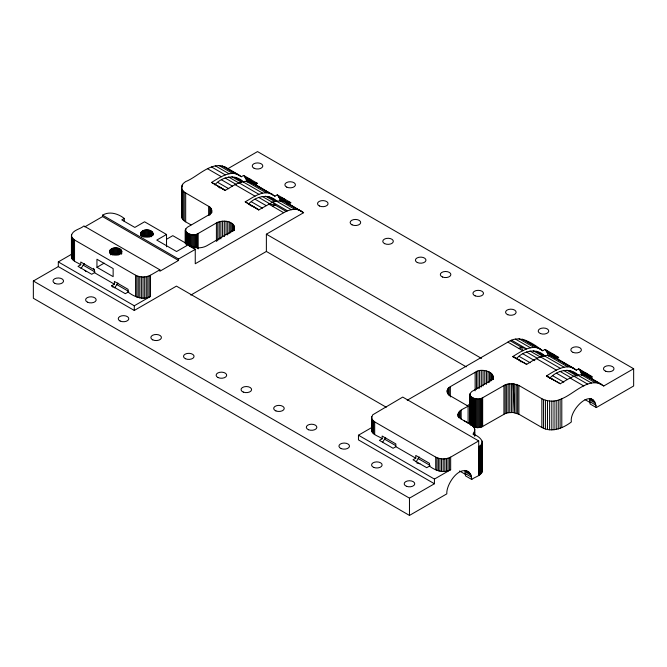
<?xml version="1.0" encoding="UTF-8"?>
<svg xmlns="http://www.w3.org/2000/svg" width="667" height="667" viewBox="0 0 667 667"><rect width="100%" height="100%" fill="white"/><g stroke="black" fill="none" stroke-linecap="round" stroke-linejoin="round"><path stroke-width="1" d="M478.698 475.454L478.698 440.92L402.726 397.082L372.736 414.807L371.586 417.584L371.586 430.157C372.278 435.209 378.931 435.993 382.158 438.786L382.158 436.018L395.856 443.93L395.856 446.69L415.783 458.196L415.783 455.436L429.481 463.34L429.481 466.108C435.309 470.677 443.722 473.537 450.659 469.701L450.659 457.128L478.698 440.92M190.97 224.896C187.577 222.62 181.849 220.994 181.541 216.083L181.541 187.319L183.075 183.625L185.668 181.566C197.891 177.063 213.523 158.204 227.639 168.834L257.529 151.584L633.65 368.734L633.65 385.993L596.29 407.562C592.98 385.543 569.059 410.038 571.377 421.944C563.273 428.231 551.617 432.9 541.862 427.48L518.884 414.215L513.006 412.498L513.065 383.742L508.154 383.967L505.202 384.834L482.658 397.74C478.614 401.384 465.333 396.94 471.844 391.496L490.078 380.965C499.808 373.111 480.957 367 475.137 372.336L450.342 386.652C446.131 388.302 446.131 394.247 450.342 395.898L468.101 406.145L468.101 423.612M109.521 251.092C110.238 256.378 120.352 256.436 121.819 251.542C120.56 246.131 108.754 246.59 109.521 252.901M140.662 233.117C141.379 238.402 151.484 238.461 152.951 233.567C151.584 227.922 139.203 228.748 140.637 235.526M234.375 230.09C235.96 220.727 222.411 219.376 216.416 222.97L198.174 233.492C194.13 237.135 180.849 232.691 187.36 227.247L208.638 214.966C212.573 213.423 212.573 207.871 208.638 206.336L184.234 192.096L182.233 189.828L181.541 187.319M159.863 269.802L150.509 275.213L150.509 296.415C143.071 300.55 134.242 296.848 128.089 292.096L128.089 289.336L114.39 281.424L114.39 284.192L94.464 272.686L94.464 269.918L80.757 262.014L80.757 264.774C77.797 262.373 71.944 261.456 71.436 256.862L71.436 235.659C72.436 229.923 80.273 229.323 83.892 225.946L159.863 269.802L159.863 271.244L178.548 260.455L178.548 259.021L102.576 215.158L102.576 216.592L178.548 260.455M71.436 256.862L71.569 255.911M181.541 216.083L181.716 214.807M371.586 430.157L371.719 429.198M458.071 416.516C456.862 410.488 464.407 408.671 468.101 406.145M469.868 422.494L469.868 423.77L469.868 393.738M458.071 414.465C459.863 423.07 480.624 423.32 472.986 434.167C478.256 435.468 487.218 442.655 478.698 446.69M471.744 479.465L471.069 475.187L464.841 471.594L465.516 475.871L471.744 479.465C474.962 476.672 481.624 475.896 482.308 470.835L482.308 442.079M234.375 228.039L233.383 229.957L231.357 231.591L206.562 245.906C201.667 248.474 195.448 248.474 190.554 245.906L172.795 235.659L166.725 239.161M81.057 268.476L84.259 263.557M114.682 287.886L117.884 282.975M382.449 442.479L385.651 437.569M416.075 461.897L419.276 456.978M252.501 182.783L255.036 184.659L257.329 183.333L243.63 175.421L241.337 176.747C232.099 168.609 219.868 177.422 211.589 182.416L225.288 190.328C233.25 185.918 242.905 178.064 252.501 182.783L274.962 196.165L277.255 194.839L290.954 202.751L288.661 204.069L290.42 205.086M272.428 194.289C262.831 189.561 253.177 197.424 245.214 201.834L258.746 209.922L272.57 202.201L276.313 201.059L283.175 201.059L286.126 202.201L303.61 212.698L266.375 234.2L266.375 251.459L466.241 366.85M512.815 356.612L512.981 356.428C521.26 351.426 533.5 342.613 542.73 350.759L545.022 349.433L558.729 357.345L556.436 358.663C547.198 350.525 534.959 359.338 526.68 364.34L512.815 356.612L519.835 360.38M546.44 376.021L546.615 375.838C554.886 370.844 567.125 362.031 576.363 370.168L578.656 368.851L592.354 376.755L590.062 378.081C580.824 369.943 568.592 378.756 560.313 383.75L546.44 376.021L553.46 379.798M214.732 184.867C222.044 176.763 234.934 173.603 243.48 181.858M248.357 204.285C255.669 196.181 268.559 193.021 277.105 201.276M516.858 358.237C524.12 350.442 536.635 347.957 544.872 355.87M549.758 378.289C557.062 370.185 569.96 367.033 578.497 375.279M102.576 215.158C109.53 210.914 118.317 213.732 124.27 218.451L124.27 221.536M84.784 226.863L102.576 216.592M124.27 218.451L121.778 219.893L134.826 227.422L144.572 221.794L166.533 234.467L166.533 246.798M386.226 407.229L176.447 286.118L134.284 310.463L58.312 266.6L58.312 261.914L71.828 254.11M471.069 475.187C461.856 461.089 445.948 483.683 446.832 493.847L409.471 515.416L33.35 298.266L33.35 281.007L58.312 266.6M80.757 264.774L78.006 266.366L91.704 274.279L94.464 272.686M96.948 267.3L113.14 276.647L113.14 268.593L96.948 259.246L96.948 267.3L104.169 263.132M166.533 234.467L156.778 240.095L176.572 251.526L187.786 245.056L195.256 249.375L195.256 263.748L283.683 212.698C288.853 209.705 295.481 207.962 301.075 210.83M113.056 287.285L111.631 285.776L114.39 284.192M178.548 259.021L195.256 249.375M287.519 210.83L272.57 202.201L275.029 204.977L272.545 206.411L275.029 204.977L286.168 211.406M128.089 292.096L125.329 293.688L111.631 285.776M58.312 261.914L134.284 305.778L150.509 296.415M190.837 295.064L266.375 251.459M407.229 400.233L507.862 342.129C518.668 334.434 531.115 342.221 540.195 348.883M358.462 435.209L434.434 479.073L434.434 483.75L358.462 439.887L358.462 435.209L371.978 427.405M507.862 342.129L522.803 350.759L521.486 347.265L519.001 348.558L521.486 347.265L526.638 348.883L511.697 340.253M382.158 438.786L379.398 440.378L393.096 448.282L395.856 446.69M467.167 405.703L469.818 404.169M415.783 458.196L413.023 459.788L426.722 467.7L429.481 466.108M473.537 398.157L473.537 426.922L477.68 427.697L481.816 426.922L505.202 413.598L508.154 412.731L513.006 412.498M514.682 383.967L514.682 412.731L513.065 383.742L518.884 385.451L541.862 398.716C547.957 401.909 555.694 401.909 561.789 398.716C574.012 394.214 589.645 375.354 603.76 385.993L633.65 368.734M434.434 479.073L450.659 469.701M33.35 281.007L409.471 498.157L434.434 483.75M71.436 235.659L71.953 237.544L74.537 239.978L135.559 275.213C140.128 277.605 145.931 277.605 150.509 275.213M371.586 417.584L372.103 419.468L374.687 421.894L435.709 457.128C440.278 459.521 446.081 459.521 450.659 457.128M150.133 230.499L150.133 236.827L146.131 236.285L143.23 236.91L143.23 230.59M118.993 248.474L118.993 254.802L114.999 254.26L112.089 254.894L112.089 248.566M275.029 204.977L268.734 204.069L283.683 212.698M416.9 463.048L419.885 463.748M257.329 183.333L246.406 180.24L251.601 183.15M290.087 202.46L280.032 199.65L282.633 201.109M250.058 205.428L251.893 205.961M286.952 203.535L289.578 204.536M243.63 175.421L245.739 178.556L256.17 184.3M277.255 194.839L279.373 197.966L289.795 203.71M557.72 358.121L547.14 352.56L545.022 349.433L557.57 358.304M592.196 378.039L580.765 371.978L578.656 368.851L591.195 377.722M252.084 181.591L245.173 177.714L250.484 179.381L253.327 184.117M285.709 201.009L278.798 197.124L284.1 198.791L286.543 202.693M225.096 166.967L238.803 174.879M553.893 356.795L573.82 368.301M587.519 376.213L601.225 384.117M228.498 169.335L241.337 176.747M255.036 184.659L274.962 196.165M292.179 206.103L303.61 212.698M527.789 342.129L542.73 350.759M559.029 360.163L560.764 361.164M562.498 362.164L576.363 370.168M590.062 378.081L603.76 385.993M222.144 165.825L235.851 173.737M249.55 181.649L269.476 193.147M283.175 201.059L298.116 209.688M522.294 339.119L537.243 347.749M550.942 355.653L570.869 367.158M584.567 375.071L598.266 382.975M218.851 165.441L232.55 173.353M246.248 181.266L266.175 192.763M279.873 200.675L294.822 209.305M519.001 338.736L533.942 347.365M547.649 355.269L567.575 366.775M581.274 374.687L594.972 382.591M215.291 165.825L228.989 173.737M242.688 181.649L262.615 193.147M276.313 201.059L291.262 209.688M515.441 339.119L530.382 347.749M544.08 355.653L564.007 367.158M591.412 382.975L569.926 370.652M234.901 177.23L242.613 181.674M268.534 196.64L276.238 201.092M536.301 351.234L544.005 355.686M542.071 354.861L543.78 355.853M231.916 176.747L241.329 182.183M265.541 196.156L274.954 201.601M533.308 350.75L543.58 356.687M566.933 370.168L577.213 376.096M211.547 166.967L225.246 174.879M238.944 182.783L258.871 194.289M540.337 356.795L560.263 368.301M573.97 376.213L587.669 384.117M228.564 176.997L238.844 182.933M262.189 196.415L272.469 202.351M529.965 351.009L540.237 356.945M563.59 370.427L573.862 376.355M510.347 340.837L521.486 347.265M225.087 178.006L236.218 184.434M258.713 197.415L269.843 203.844M526.48 352.018L537.61 358.437M560.105 371.427L571.235 377.856M207.712 168.834L221.411 176.747M235.109 184.659L255.036 196.165M536.51 358.663L556.436 370.168M570.135 378.081L583.833 385.993M221.411 179.765L232.541 186.193M255.036 199.183L266.166 205.611M522.803 353.777L534.792 360.697M556.436 373.195L567.567 379.615M217.65 182.316L228.781 188.736M251.276 201.726L262.414 208.154M519.051 356.32L530.182 362.748M552.676 375.738L563.807 382.158M590.995 398.708L593.663 400.242M589.445 398.499L594.789 401.584M595.614 403.285L589.386 399.683L590.062 403.969L596.29 407.562M211.589 182.416L225.288 190.328M245.214 201.834L258.913 209.738M512.981 356.428L526.68 364.34M546.615 375.838L560.313 383.75M589.886 401.701L596.115 405.294M584.984 399.6L590.403 402.726M266.375 234.2L481.549 358.429M464.057 420.627L467.2 422.444M466.45 470.61L469.118 472.153M464.907 470.41L470.243 473.487M465.349 473.603L471.577 477.197M459.538 470.985L465.858 474.629M83.1 265.116L95.089 272.036M116.725 284.526L128.714 291.446M384.492 439.119L395.623 445.548M418.126 458.537L430.107 465.458M252.068 205.786L258.746 209.922M218.442 186.376L225.121 190.512M586.835 376.43L580.765 371.978L582.158 375.513M553.21 357.012L547.14 352.56L548.532 356.095M525.246 340.253L527.155 341.662M286.126 202.201L288.027 203.602M591.604 377.339L585.501 372.803L588.352 377.539M557.979 357.929L551.884 353.393L554.727 358.129M587.102 375.012L590.312 377.639M553.477 355.603L556.687 358.221M572.503 371.819L574.062 373.128M538.878 352.409L540.437 353.71M271.11 197.807L272.67 199.116M237.485 178.397L239.036 179.706M519.66 360.564L521.019 361.931M218.267 186.552L219.626 187.927M84.851 270.318L86.126 271.661M93.463 268.334L94.464 269.918M481.791 468.951L482.308 470.835M279.373 197.966L280.765 201.501M245.739 178.556L247.14 182.083M561.789 398.716L561.789 427.48M560.105 399.55L560.105 428.306M558.221 400.217L558.221 428.973M556.178 400.7L556.178 429.465M554.027 401L554.027 429.765M551.826 401.1L551.826 429.865M549.625 401L549.625 429.765M547.474 400.7L547.474 429.465M545.431 400.217L545.431 428.973M543.547 399.55L543.547 428.306M541.862 398.716L541.862 427.48M518.884 385.451L518.884 414.215M517.625 384.834L517.625 413.598M516.216 384.334L516.216 413.098M511.414 383.667L511.414 412.431M509.763 383.742L509.763 412.506M508.154 383.967L508.154 412.731M506.62 384.334L506.62 413.098M505.202 384.834L505.202 413.598M503.944 385.451L503.944 414.215M493.163 376.396L493.163 379.481M493.096 377.405L493.096 379.465M492.946 375.396L492.946 379.506M492.454 374.437L492.454 379.573M491.687 373.528L491.687 380.715M490.67 372.711L490.67 380.924M489.436 371.994L489.436 382.266M488.019 371.411L488.019 382.708M486.451 370.969L486.451 384.325M484.776 370.677L484.776 384.034M483.041 370.552L483.041 385.968M482.658 397.74L482.658 426.505M482.183 441.12L482.183 471.794M481.816 398.157L481.816 426.922M481.791 443.964L481.791 472.72M481.299 370.594L481.299 387.035M481.157 444.847L481.157 473.612M480.874 398.491L480.874 427.255M480.29 445.664L480.29 474.42M479.856 398.733L479.856 427.497M479.59 370.802L479.59 388.269M479.214 446.39L479.214 475.154M478.781 398.883L478.781 427.647M477.964 371.169L477.964 388.636M477.68 398.933L477.68 427.697M476.463 371.686L476.463 389.153M476.58 398.883L476.58 427.647M475.504 398.733L475.504 427.497M475.137 372.336L475.137 390.829M474.779 429.031L474.779 436.218M474.621 431.682L474.621 435.793M474.479 398.491L474.479 427.255M473.979 432.966L473.979 435.017M472.695 397.74L472.695 426.505M471.844 397.249L471.844 424.987M471.127 396.765L471.127 425.529M470.543 396.215L470.543 424.979M470.127 395.631L470.127 424.395M461.164 410.155L461.164 419.393M460.088 410.88L460.088 418.067M459.221 411.697L459.221 417.859M458.588 412.581L458.588 417.717M458.204 413.515L458.204 416.592M450.342 386.652L450.342 396.923M449.391 457.745L449.391 470.327M449.183 387.435L449.183 395.648M448.257 388.311L448.257 394.472M447.982 458.246L447.982 470.827M447.582 389.253L447.582 393.363M447.165 390.253L447.165 392.304M446.448 458.613L446.448 471.194M444.839 458.838L444.839 471.411M443.18 458.913L443.18 471.486M441.529 458.838L441.529 471.411M439.92 458.613L439.92 471.194M438.386 458.246L438.386 470.827M436.968 457.745L436.968 470.327M435.709 457.128L435.709 469.701M409.471 498.157L409.471 515.416M374.687 421.894L374.687 434.467M373.603 421.169L373.603 433.742M372.736 420.352L372.736 432.925M372.103 419.468L372.103 432.041M371.719 416.625L371.719 431.107M234.442 227.03L234.442 230.107M234.225 226.03L234.225 230.14M233.733 225.062L233.733 230.198M232.966 224.154L232.966 231.349M231.949 223.337L231.949 231.557M230.715 222.628L230.715 232.9M229.298 222.036L229.298 233.342M227.73 221.594L227.73 234.951M226.055 221.311L226.055 234.659M224.32 221.186L224.32 236.593M222.578 221.227L222.578 236.635M220.869 221.436L220.869 238.894M219.243 221.803L219.243 239.261M217.742 222.311L217.742 240.804M216.416 222.97L216.416 241.454M211.739 210.647L211.739 212.706M211.214 208.763L211.214 212.873M210.58 207.879L210.58 214.04M209.713 207.062L209.713 215.283M208.638 206.336L208.638 215.574M198.174 233.492L198.174 248.908M197.332 233.909L197.332 248.291M196.39 234.242L196.39 247.599M195.373 234.484L195.373 247.841M194.297 234.634L194.297 247.991M193.197 234.684L193.197 248.041M192.088 234.634L192.088 246.965M191.012 234.484L191.012 246.815M189.995 234.242L189.995 246.573M189.053 233.909L189.053 245.206M188.211 233.492L188.211 244.797M187.36 233L187.36 244.305M186.635 232.516L186.635 244.847M186.06 231.974L186.06 244.297M185.668 193.071L185.668 221.836M185.634 228.873L185.634 243.713M185.376 229.49L185.376 243.088M185.293 230.123L185.293 243.48M184.234 192.096L184.234 220.86M183.075 191.012L183.075 219.777M182.233 184.801L182.233 186.86M182.233 189.828L182.233 218.593M181.716 186.043L181.716 217.35M152.951 233.567L152.951 235.376M152.885 232.966L152.885 234.776M152.643 232.374L152.643 235.092M152.234 231.824L152.234 235.443M151.667 231.316L151.667 236.743M150.959 230.874L150.959 236.293M149.208 230.215L149.208 236.543M149.241 275.83L149.241 297.032M148.216 230.032L148.216 236.36M147.832 276.33L147.832 297.532M147.182 229.94L147.182 236.268M146.298 276.697L146.298 297.899M146.131 229.957L146.131 236.285M145.106 230.065L145.106 236.393M144.689 276.922L144.689 298.124M144.13 230.282L144.13 236.61M143.03 276.997L143.03 298.199M142.43 230.974L142.43 236.401M141.754 231.441L141.754 236.86M141.379 276.922L141.379 298.124M141.229 231.958L141.229 235.576M140.854 232.525L140.854 235.234M139.77 276.697L139.77 297.899M138.236 276.33L138.236 297.532M136.818 275.83L136.818 297.032M135.559 275.213L135.559 296.415M134.284 305.778L134.284 310.463M121.753 250.942L121.702 253.952M121.511 250.35L121.511 253.969M121.094 249.8L121.094 253.418M120.527 249.291L120.527 253.81M119.827 248.849L119.827 254.269M118.076 248.199L118.076 254.519M117.075 248.007L117.075 254.335M116.041 247.916L116.041 254.244M114.999 247.932L114.999 254.26M113.974 248.041L113.974 254.369M112.998 248.257L112.998 254.586M111.297 248.949L111.297 254.377M110.622 249.416L110.622 254.836M110.088 249.933L110.088 253.552M109.721 250.5L109.721 252.309M74.537 239.978L74.537 261.181M73.453 239.245L73.453 260.447M72.586 238.427L72.586 259.638M71.953 237.544L71.953 258.746M71.569 234.709L71.569 257.821M211.606 209.696L211.564 212.79L211.606 209.696M152.76 339.87A5.286 3.052 0 0 0 161.356 338.052A5.286 3.052 0 0 0 154.335 334.659A5.286 3.052 0 0 0 152.76 339.87M120.127 321.027A5.286 3.052 0 0 0 128.723 319.21A5.286 3.052 0 0 0 121.702 315.825A5.286 3.052 0 0 0 120.127 321.027M87.502 302.193A5.286 3.052 0 0 0 96.098 300.375A5.286 3.052 0 0 0 89.078 296.982A5.286 3.052 0 0 0 87.502 302.193M185.393 358.704A5.286 3.052 0 0 0 193.989 356.887A5.286 3.052 0 0 0 186.968 353.502A5.286 3.052 0 0 0 185.393 358.704M218.017 377.547A5.286 3.052 0 0 0 226.613 375.729A5.286 3.052 0 0 0 219.593 372.336A5.286 3.052 0 0 0 218.017 377.547M254.135 168.301A5.286 3.052 0 0 0 262.731 166.483A5.286 3.052 0 0 0 255.711 163.098A5.286 3.052 0 0 0 254.135 168.301M286.768 187.144A5.286 3.052 0 0 0 295.364 185.326A5.286 3.052 0 0 0 288.344 181.933A5.286 3.052 0 0 0 286.768 187.144M319.401 205.978A5.286 3.052 0 0 0 327.997 204.169A5.286 3.052 0 0 0 320.977 200.775A5.286 3.052 0 0 0 319.401 205.978M352.026 224.821A5.286 3.052 0 0 0 360.622 223.003A5.286 3.052 0 0 0 353.602 219.618A5.286 3.052 0 0 0 352.026 224.821M384.659 243.655A5.286 3.052 0 0 0 393.255 241.846A5.286 3.052 0 0 0 386.235 238.452A5.286 3.052 0 0 0 384.659 243.655M417.292 262.498A5.286 3.052 0 0 0 425.888 260.68A5.286 3.052 0 0 0 418.868 257.295A5.286 3.052 0 0 0 417.292 262.498M54.869 283.35A5.286 3.052 0 0 0 63.465 281.532A5.286 3.052 0 0 0 56.445 278.147A5.286 3.052 0 0 0 54.869 283.35M573.07 352.393A5.286 3.052 0 0 0 581.374 350.167A5.286 3.052 0 0 0 573.887 347.123A5.286 3.052 0 0 0 573.07 352.393M540.445 333.55A5.286 3.052 0 0 0 548.741 331.324A5.286 3.052 0 0 0 541.254 328.289A5.286 3.052 0 0 0 540.445 333.55M507.812 314.716A5.286 3.052 0 0 0 516.116 312.49A5.286 3.052 0 0 0 508.621 309.446A5.286 3.052 0 0 0 507.812 314.716M475.179 295.873A5.286 3.052 0 0 0 483.483 293.647A5.286 3.052 0 0 0 475.996 290.612A5.286 3.052 0 0 0 475.179 295.873M442.554 277.03A5.286 3.052 0 0 0 450.85 274.812A5.286 3.052 0 0 0 443.363 271.769A5.286 3.052 0 0 0 442.554 277.03M406.436 486.276A5.286 3.052 0 0 0 414.732 484.05A5.286 3.052 0 0 0 407.245 481.015A5.286 3.052 0 0 0 406.436 486.276M373.803 467.434A5.286 3.052 0 0 0 382.108 465.216A5.286 3.052 0 0 0 374.612 462.173A5.286 3.052 0 0 0 373.803 467.434M341.171 448.599A5.286 3.052 0 0 0 349.475 446.373A5.286 3.052 0 0 0 341.988 443.338A5.286 3.052 0 0 0 341.171 448.599M308.546 429.756A5.286 3.052 0 0 0 316.842 427.53A5.286 3.052 0 0 0 309.355 424.495A5.286 3.052 0 0 0 308.546 429.756M275.913 410.922A5.286 3.052 0 0 0 284.217 408.696A5.286 3.052 0 0 0 276.722 405.661A5.286 3.052 0 0 0 275.913 410.922M243.28 392.079A5.286 3.052 0 0 0 251.584 389.853A5.286 3.052 0 0 0 244.097 386.818A5.286 3.052 0 0 0 243.28 392.079M605.703 371.227A5.286 3.052 0 0 0 614.007 369.001A5.286 3.052 0 0 0 606.52 365.966A5.286 3.052 0 0 0 605.703 371.227"/></g></svg>
